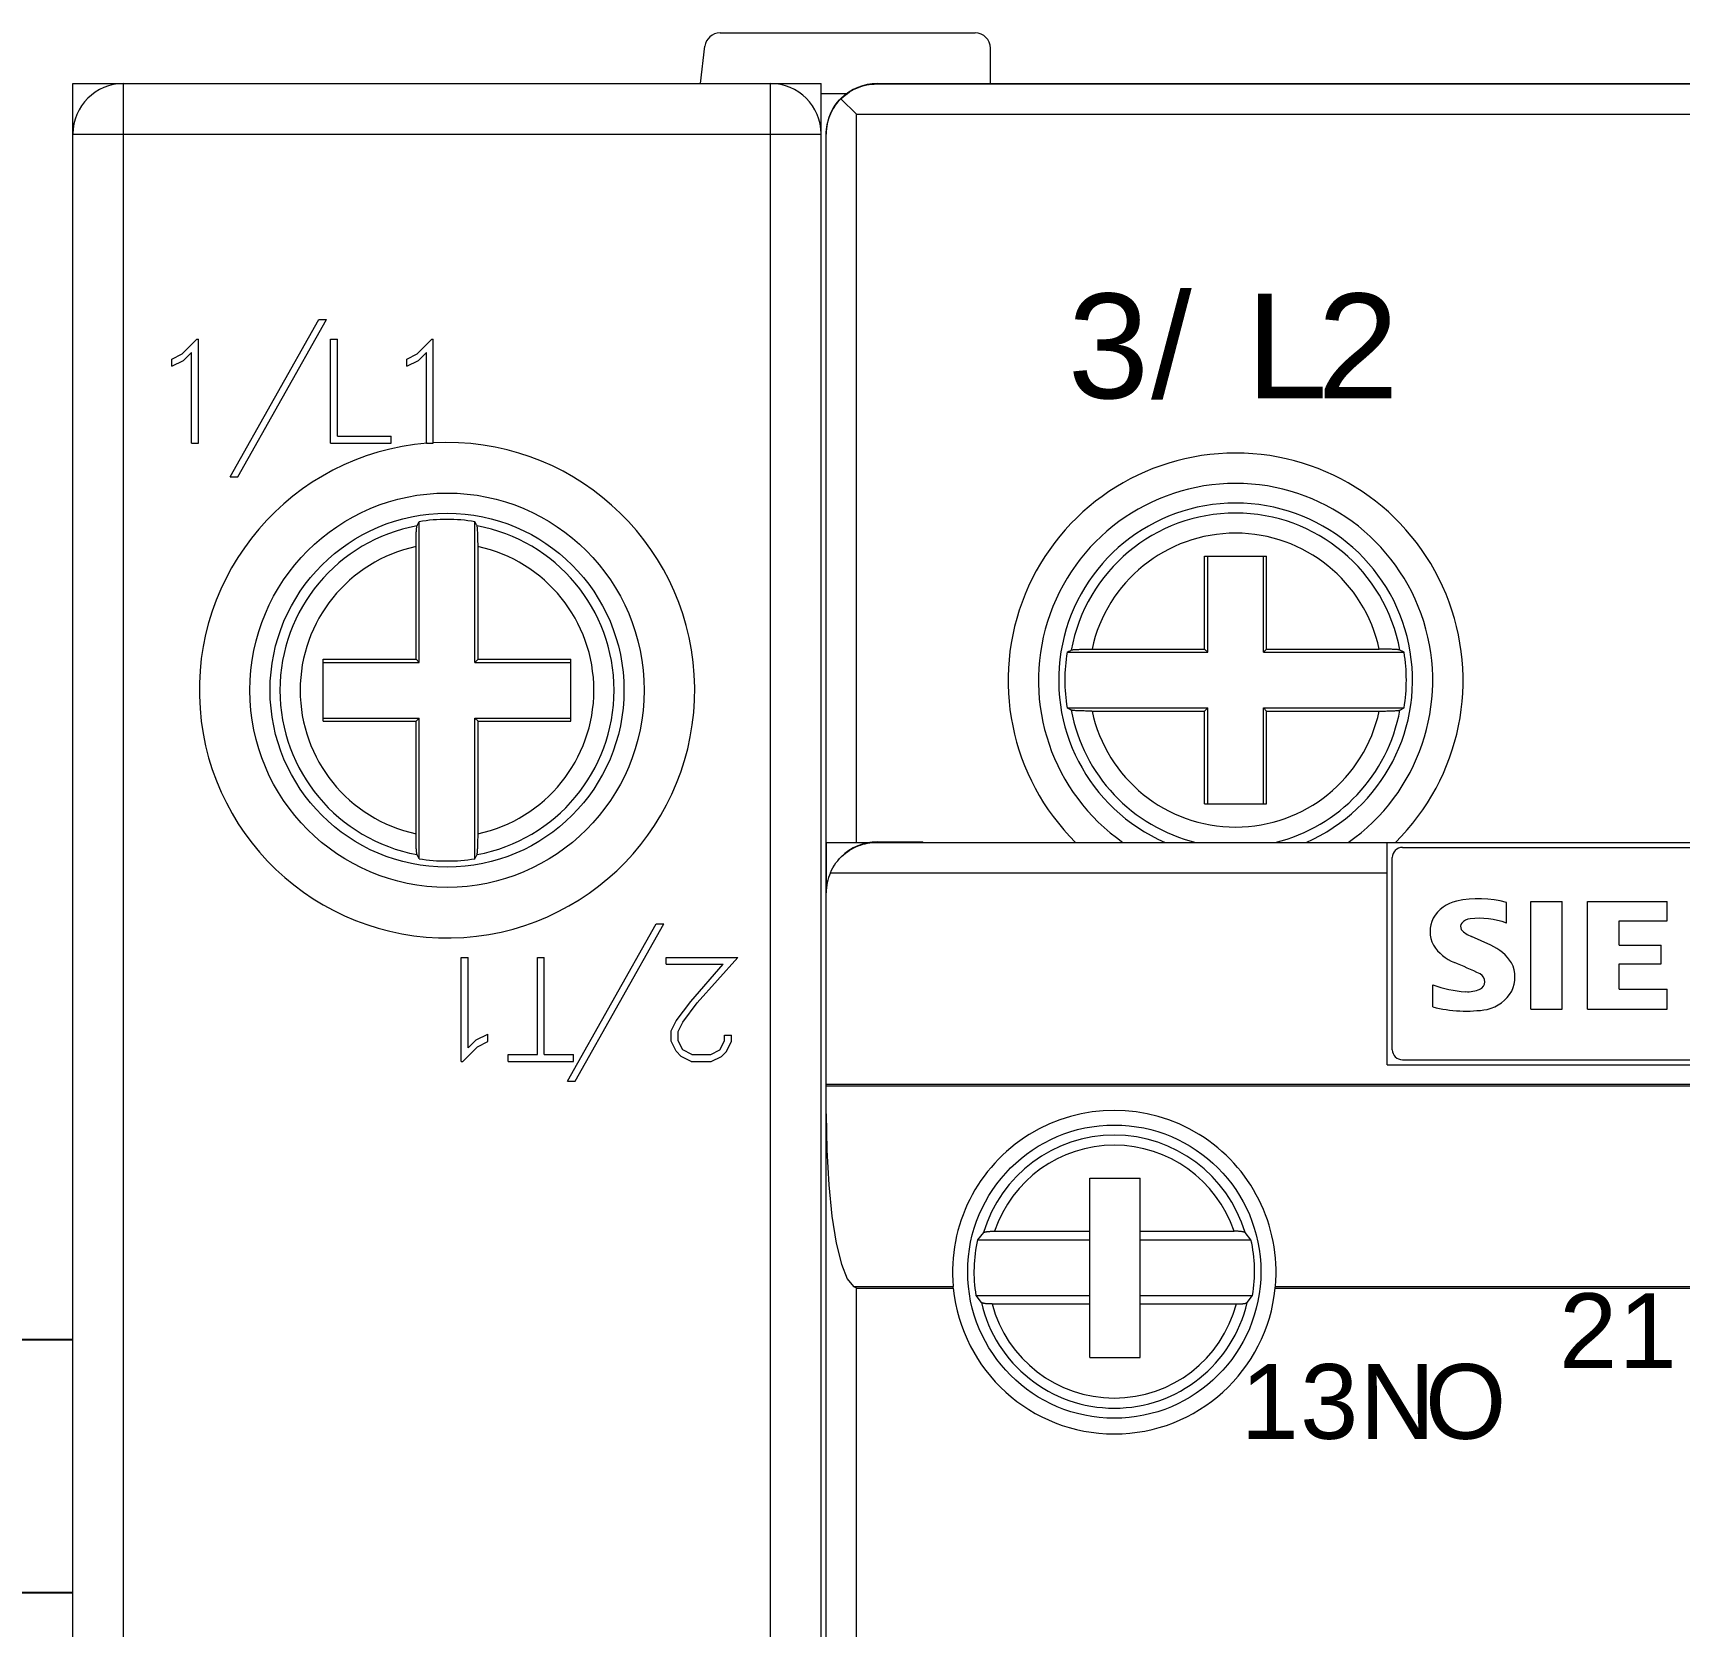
# Model space of a CAD drawing. Header units: millimetres. Extents: x 42356 to 50646, y 31507 to 39566.
# Drawn here: x 47785.48 to 47818.04, y 37829.36 to 37860.87 of the extents above; entities that cross this region are included whole.
import ezdxf

# ---------------------------------------------------------------- set-up
doc = ezdxf.new("R2010")
doc.units = ezdxf.units.MM
doc.set_wipeout_variables(frame=1)
doc.layers.add('000-PI-Oprema', color=30, linetype='Continuous', lineweight=5)
doc.layers.add('004-PI-DIN Šina', color=3, linetype='Continuous')
doc.styles.get("Standard").update_dxf_attribs({"font": 'arial.ttf'})

# ---------------------------------------------------------------- blocks, each defined once
blk = doc.blocks.new('*U322')
at = {"layer": '004-PI-DIN Šina'}
blk.add_lwpolyline([(530, -17.5), (530, 17.5), (0, 17.5), (0, -17.5)], close=True, dxfattribs=at)
blk.add_lwpolyline([(0, 12.5), (530, 12.5)], dxfattribs=at)
blk = doc.blocks.new('3RT2325-1BB40')
at = {"layer": '000-PI-Oprema'}
blk.add_line((48550.292, 38237.153), (48555.341, 38237.153), dxfattribs=at)
for centre, start, end in [((48550.292, 38236.853), 90, 173.2114), ((48555.341, 38236.853), 0.0002, 90.0001)]:
    blk.add_arc(centre, 0.3, start, end, dxfattribs=at)
blk.add_wipeout([(48537.491, 38236.153), (48537.491, 38151.153), (48596.435, 38151.154), (48597.391, 38152.163), (48597.391, 38235.143), (48596.413, 38236.153)]).dxf.layer = '000-PI-Oprema'
for p, q in [((48549.906, 38236.153), (48549.994, 38236.889)), ((48555.641, 38236.153), (48555.641, 38236.853)), ((48537.491, 38236.153), (48538.489, 38236.153)), ((48537.491, 38235.153), (48537.491, 38236.153)), ((48538.491, 38236.153), (48551.291, 38236.153)), ((48538.491, 38151.153), (48538.491, 38236.153)), ((48551.291, 38151.153), (48551.291, 38236.153)), ((48551.293, 38236.153), (48552.291, 38236.153)), ((48552.291, 38235.155), (48552.291, 38236.153)), ((48552.855, 38235.987), (48552.9, 38236.014)), ((48552.9, 38236.014), (48552.947, 38236.039)), ((48552.947, 38236.039), (48552.995, 38236.061)), ((48552.995, 38236.061), (48553.045, 38236.081)), ((48553.045, 38236.081), (48553.094, 38236.098)), ((48553.094, 38236.098), (48553.144, 38236.112)), ((48553.144, 38236.112), (48553.195, 38236.124)), ((48553.195, 38236.124), (48553.245, 38236.132)), ((48553.245, 38236.132), (48553.294, 38236.138)), ((48553.294, 38236.138), (48553.343, 38236.142)), ((48553.343, 38236.142), (48553.391, 38236.143)), ((48553.391, 38236.143), (48596.391, 38236.143)), ((48553.401, 38236.153), (48596.381, 38236.153)), ((48552.291, 38235.953), (48552.801, 38235.953)), ((48552.536, 38235.671), (48552.572, 38235.727)), ((48552.547, 38235.68), (48552.577, 38235.724)), ((48552.572, 38235.727), (48552.612, 38235.78)), ((48552.577, 38235.724), (48552.609, 38235.766)), ((48552.609, 38235.766), (48552.645, 38235.808)), ((48552.612, 38235.78), (48552.655, 38235.83)), ((48552.645, 38235.808), (48552.684, 38235.85)), ((48552.655, 38235.83), (48552.7, 38235.875)), ((48552.684, 38235.85), (48552.726, 38235.89)), ((48552.991, 38235.543), (48552.684, 38235.85)), ((48552.7, 38235.875), (48552.745, 38235.917)), ((48552.726, 38235.89), (48552.768, 38235.925)), ((48552.745, 38235.917), (48552.791, 38235.953)), ((48552.768, 38235.925), (48552.811, 38235.957)), ((48552.811, 38235.957), (48552.855, 38235.987)), ((48552.411, 38235.34), (48552.422, 38235.39)), ((48552.422, 38235.39), (48552.436, 38235.44)), ((48552.436, 38235.44), (48552.453, 38235.49)), ((48552.453, 38235.49), (48552.473, 38235.539)), ((48552.473, 38235.539), (48552.495, 38235.587)), ((48552.475, 38235.553), (48552.503, 38235.612)), ((48552.475, 38235.553), (48552.479, 38235.553)), ((48552.495, 38235.587), (48552.52, 38235.634)), ((48552.503, 38235.612), (48552.536, 38235.671)), ((48552.52, 38235.634), (48552.547, 38235.68)), ((48552.991, 38235.543), (48596.791, 38235.543)), ((48552.991, 38221.143), (48552.991, 38235.543)), ((48537.491, 38235.153), (48552.291, 38235.153)), ((48537.491, 38151.153), (48537.491, 38235.153)), ((48552.291, 38152.153), (48552.291, 38235.153)), ((48552.391, 38235.143), (48552.392, 38235.191)), ((48552.391, 38235.143), (48552.391, 38235.153)), ((48552.391, 38220.143), (48552.391, 38235.143)), ((48552.392, 38235.191), (48552.396, 38235.24)), ((48552.396, 38235.24), (48552.402, 38235.29)), ((48552.402, 38235.29), (48552.411, 38235.34)), ((48540.604, 38228.371), (48542.358, 38231.487)), ((48540.753, 38228.371), (48542.506, 38231.487)), ((48542.358, 38231.487), (48542.506, 38231.487)), ((48539.45, 38230.703), (48539.651, 38230.805)), ((48539.651, 38230.805), (48539.943, 38231.095)), ((48539.678, 38230.671), (48539.834, 38230.829)), ((48539.834, 38229.037), (48539.834, 38230.829)), ((48539.943, 38231.095), (48539.972, 38231.095)), ((48539.972, 38229.037), (48539.972, 38231.095)), ((48542.589, 38231.095), (48542.726, 38231.095)), ((48542.589, 38229.037), (48542.589, 38231.095)), ((48542.726, 38229.175), (48542.726, 38231.095)), ((48544.098, 38230.703), (48544.299, 38230.805)), ((48544.299, 38230.805), (48544.591, 38231.095)), ((48544.326, 38230.671), (48544.482, 38230.829)), ((48544.482, 38229.037), (48544.482, 38230.829)), ((48544.591, 38231.095), (48544.62, 38231.095)), ((48544.62, 38229.037), (48544.62, 38231.095)), ((48539.45, 38230.559), (48539.45, 38230.703)), ((48539.45, 38230.559), (48539.678, 38230.671)), ((48544.098, 38230.559), (48544.098, 38230.703)), ((48544.098, 38230.559), (48544.326, 38230.671)), ((48539.834, 38229.037), (48539.972, 38229.037)), ((48542.589, 38229.037), (48543.784, 38229.037)), ((48542.726, 38229.175), (48543.784, 38229.175)), ((48543.784, 38229.037), (48543.784, 38229.175)), ((48544.482, 38229.037), (48544.62, 38229.037)), ((48540.604, 38228.371), (48540.753, 38228.371)), ((48544.282, 38227.239), (48544.283, 38227.26)), ((48544.282, 38227.217), (48544.282, 38227.239)), ((48544.283, 38227.26), (48544.284, 38227.279)), ((48544.284, 38227.279), (48544.285, 38227.297)), ((48544.285, 38227.297), (48544.286, 38227.314)), ((48544.286, 38227.314), (48544.287, 38227.33)), ((48544.287, 38227.33), (48544.288, 38227.345)), ((48544.288, 38227.345), (48544.29, 38227.358)), ((48544.29, 38227.358), (48544.291, 38227.37)), ((48544.291, 38227.37), (48544.292, 38227.38)), ((48544.292, 38227.38), (48544.293, 38227.388)), ((48544.293, 38227.388), (48544.295, 38227.395)), ((48544.295, 38227.395), (48544.296, 38227.4)), ((48544.296, 38227.4), (48544.297, 38227.404)), ((48544.297, 38227.404), (48544.304, 38227.415)), ((48544.304, 38227.415), (48544.31, 38227.427)), ((48544.31, 38227.427), (48544.316, 38227.439)), ((48544.316, 38227.439), (48544.322, 38227.45)), ((48544.322, 38227.45), (48544.329, 38227.462)), ((48544.329, 38227.462), (48544.335, 38227.474)), ((48544.335, 38227.474), (48544.341, 38227.486)), ((48544.341, 38224.703), (48544.341, 38227.486)), ((48545.447, 38227.474), (48545.441, 38227.486)), ((48545.441, 38224.703), (48545.441, 38227.486)), ((48545.454, 38227.462), (48545.447, 38227.474)), ((48545.46, 38227.45), (48545.454, 38227.462)), ((48545.466, 38227.439), (48545.46, 38227.45)), ((48545.472, 38227.427), (48545.466, 38227.439)), ((48545.479, 38227.415), (48545.472, 38227.427)), ((48545.485, 38227.404), (48545.479, 38227.415)), ((48545.487, 38227.399), (48545.485, 38227.404)), ((48545.488, 38227.392), (48545.487, 38227.399)), ((48545.49, 38227.383), (48545.488, 38227.392)), ((48545.491, 38227.372), (48545.49, 38227.383)), ((48545.493, 38227.358), (48545.491, 38227.372)), ((48545.494, 38227.341), (48545.493, 38227.358)), ((48545.496, 38227.323), (48545.494, 38227.341)), ((48545.497, 38227.302), (48545.496, 38227.323)), ((48545.498, 38227.281), (48545.497, 38227.302)), ((48545.499, 38227.258), (48545.498, 38227.281)), ((48545.5, 38227.232), (48545.499, 38227.258)), ((48545.501, 38227.205), (48545.5, 38227.232)), ((48544.278, 38227.045), (48544.279, 38227.072)), ((48544.278, 38227.019), (48544.278, 38227.045)), ((48544.278, 38226.994), (48544.278, 38227.019)), ((48544.278, 38224.766), (48544.278, 38226.994)), ((48544.279, 38227.123), (48544.28, 38227.147)), ((48544.279, 38227.098), (48544.279, 38227.123)), ((48544.279, 38227.072), (48544.279, 38227.098)), ((48544.28, 38227.17), (48544.281, 38227.194)), ((48544.28, 38227.147), (48544.28, 38227.17)), ((48544.281, 38227.194), (48544.282, 38227.217)), ((48545.502, 38227.176), (48545.501, 38227.205)), ((48545.502, 38227.148), (48545.502, 38227.176)), ((48545.503, 38227.119), (48545.502, 38227.148)), ((48545.503, 38227.088), (48545.503, 38227.119)), ((48545.504, 38227.056), (48545.503, 38227.088)), ((48545.504, 38227.025), (48545.504, 38227.056)), ((48545.504, 38226.994), (48545.504, 38227.025)), ((48545.504, 38224.766), (48545.504, 38226.994)), ((48559.878, 38226.803), (48561.104, 38226.803)), ((48559.878, 38224.966), (48559.878, 38226.803)), ((48559.941, 38224.903), (48559.941, 38226.803)), ((48561.041, 38224.903), (48561.041, 38226.803)), ((48561.104, 38224.966), (48561.104, 38226.803)), ((48557.229, 38224.941), (48557.24, 38224.947)), ((48557.24, 38224.947), (48557.245, 38224.949)), ((48557.245, 38224.949), (48557.252, 38224.95)), ((48557.252, 38224.95), (48557.261, 38224.952)), ((48557.261, 38224.952), (48557.273, 38224.953)), ((48557.273, 38224.953), (48557.286, 38224.955)), ((48557.286, 38224.955), (48557.303, 38224.956)), ((48557.303, 38224.956), (48557.322, 38224.958)), ((48557.322, 38224.958), (48557.342, 38224.959)), ((48557.342, 38224.959), (48557.363, 38224.96)), ((48557.363, 38224.96), (48557.387, 38224.961)), ((48557.387, 38224.961), (48557.412, 38224.962)), ((48557.412, 38224.962), (48557.44, 38224.963)), ((48557.44, 38224.963), (48557.468, 38224.964)), ((48557.468, 38224.964), (48557.496, 38224.964)), ((48557.496, 38224.964), (48557.525, 38224.965)), ((48557.525, 38224.965), (48557.556, 38224.965)), ((48557.556, 38224.965), (48557.588, 38224.966)), ((48557.588, 38224.966), (48557.62, 38224.966)), ((48557.62, 38224.966), (48557.65, 38224.966)), ((48557.65, 38224.966), (48559.878, 38224.966)), ((48559.941, 38224.903), (48559.878, 38224.966)), ((48561.041, 38224.903), (48561.104, 38224.966)), ((48561.104, 38224.966), (48563.332, 38224.966)), ((48563.357, 38224.966), (48563.332, 38224.966)), ((48563.383, 38224.966), (48563.357, 38224.966)), ((48563.41, 38224.966), (48563.383, 38224.966)), ((48563.436, 38224.965), (48563.41, 38224.966)), ((48563.461, 38224.965), (48563.436, 38224.965)), ((48563.485, 38224.964), (48563.461, 38224.965)), ((48563.508, 38224.964), (48563.485, 38224.964)), ((48563.532, 38224.963), (48563.508, 38224.964)), ((48563.555, 38224.963), (48563.532, 38224.963)), ((48563.577, 38224.962), (48563.555, 38224.963)), ((48563.598, 38224.961), (48563.577, 38224.962)), ((48563.617, 38224.96), (48563.598, 38224.961)), ((48563.635, 38224.959), (48563.617, 38224.96)), ((48563.652, 38224.958), (48563.635, 38224.959)), ((48563.668, 38224.957), (48563.652, 38224.958)), ((48563.683, 38224.956), (48563.668, 38224.957)), ((48563.696, 38224.955), (48563.683, 38224.956)), ((48563.708, 38224.953), (48563.696, 38224.955)), ((48563.718, 38224.952), (48563.708, 38224.953)), ((48563.726, 38224.951), (48563.718, 38224.952)), ((48563.733, 38224.95), (48563.726, 38224.951)), ((48563.738, 38224.948), (48563.733, 38224.95)), ((48563.742, 38224.947), (48563.738, 38224.948)), ((48563.753, 38224.941), (48563.742, 38224.947)), ((48542.441, 38224.766), (48544.278, 38224.766)), ((48542.441, 38223.54), (48542.441, 38224.766)), ((48542.441, 38224.703), (48544.341, 38224.703)), ((48544.341, 38224.703), (48544.278, 38224.766)), ((48545.441, 38224.703), (48545.504, 38224.766)), ((48545.441, 38224.703), (48547.341, 38224.703)), ((48545.504, 38224.766), (48547.341, 38224.766)), ((48547.341, 38223.54), (48547.341, 38224.766)), ((48557.159, 38224.903), (48557.17, 38224.909)), ((48557.159, 38224.903), (48559.941, 38224.903)), ((48557.17, 38224.909), (48557.182, 38224.916)), ((48557.182, 38224.916), (48557.194, 38224.922)), ((48557.194, 38224.922), (48557.206, 38224.928)), ((48557.206, 38224.928), (48557.217, 38224.934)), ((48557.217, 38224.934), (48557.229, 38224.941)), ((48561.041, 38224.903), (48563.824, 38224.903)), ((48563.765, 38224.934), (48563.753, 38224.941)), ((48563.777, 38224.928), (48563.765, 38224.934)), ((48563.788, 38224.922), (48563.777, 38224.928)), ((48563.8, 38224.916), (48563.788, 38224.922)), ((48563.812, 38224.909), (48563.8, 38224.916)), ((48563.824, 38224.903), (48563.812, 38224.909)), ((48557.17, 38223.797), (48557.159, 38223.803)), ((48557.159, 38223.803), (48559.941, 38223.803)), ((48557.182, 38223.791), (48557.17, 38223.797)), ((48557.194, 38223.784), (48557.182, 38223.791)), ((48557.206, 38223.778), (48557.194, 38223.784)), ((48557.217, 38223.772), (48557.206, 38223.778)), ((48557.229, 38223.766), (48557.217, 38223.772)), ((48557.24, 38223.759), (48557.229, 38223.766)), ((48557.244, 38223.758), (48557.24, 38223.759)), ((48557.249, 38223.757), (48557.244, 38223.758)), ((48557.256, 38223.755), (48557.249, 38223.757)), ((48557.265, 38223.754), (48557.256, 38223.755)), ((48557.274, 38223.753), (48557.265, 38223.754)), ((48557.286, 38223.752), (48557.274, 38223.753)), ((48557.299, 38223.75), (48557.286, 38223.752)), ((48557.314, 38223.749), (48557.299, 38223.75)), ((48557.33, 38223.748), (48557.314, 38223.749)), ((48557.348, 38223.747), (48557.33, 38223.748)), ((48557.365, 38223.746), (48557.348, 38223.747)), ((48557.384, 38223.745), (48557.365, 38223.746)), ((48557.405, 38223.744), (48557.384, 38223.745)), ((48557.428, 38223.744), (48557.405, 38223.744)), ((48557.451, 38223.743), (48557.428, 38223.744)), ((48557.474, 38223.742), (48557.451, 38223.743)), ((48557.497, 38223.742), (48557.474, 38223.742)), ((48557.521, 38223.741), (48557.497, 38223.742)), ((48557.546, 38223.741), (48557.521, 38223.741)), ((48557.573, 38223.741), (48557.546, 38223.741)), ((48557.599, 38223.74), (48557.573, 38223.741)), ((48557.625, 38223.74), (48557.599, 38223.74)), ((48557.65, 38223.74), (48557.625, 38223.74)), ((48557.65, 38223.74), (48559.878, 38223.74)), ((48559.878, 38223.74), (48559.941, 38223.803)), ((48559.878, 38221.903), (48559.878, 38223.74)), ((48559.941, 38221.903), (48559.941, 38223.803)), ((48561.104, 38223.74), (48561.041, 38223.803)), ((48561.041, 38223.803), (48563.824, 38223.803)), ((48561.041, 38221.903), (48561.041, 38223.803)), ((48561.104, 38223.74), (48563.332, 38223.74)), ((48561.104, 38221.903), (48561.104, 38223.74)), ((48563.332, 38223.74), (48563.362, 38223.74)), ((48563.362, 38223.74), (48563.394, 38223.74)), ((48563.394, 38223.74), (48563.426, 38223.741)), ((48563.426, 38223.741), (48563.457, 38223.741)), ((48563.457, 38223.741), (48563.486, 38223.742)), ((48563.486, 38223.742), (48563.514, 38223.742)), ((48563.514, 38223.742), (48563.543, 38223.743)), ((48563.543, 38223.743), (48563.57, 38223.744)), ((48563.57, 38223.744), (48563.596, 38223.745)), ((48563.596, 38223.745), (48563.619, 38223.746)), ((48563.619, 38223.746), (48563.64, 38223.747)), ((48563.64, 38223.747), (48563.661, 38223.749)), ((48563.661, 38223.749), (48563.679, 38223.75)), ((48563.679, 38223.75), (48563.696, 38223.752)), ((48563.696, 38223.752), (48563.709, 38223.753)), ((48563.709, 38223.753), (48563.721, 38223.754)), ((48563.721, 38223.754), (48563.73, 38223.756)), ((48563.73, 38223.756), (48563.737, 38223.758)), ((48563.737, 38223.758), (48563.742, 38223.759)), ((48563.742, 38223.759), (48563.753, 38223.766)), ((48563.753, 38223.766), (48563.765, 38223.772)), ((48563.765, 38223.772), (48563.777, 38223.778)), ((48563.777, 38223.778), (48563.788, 38223.784)), ((48563.788, 38223.784), (48563.8, 38223.791)), ((48563.8, 38223.791), (48563.812, 38223.797)), ((48563.812, 38223.797), (48563.824, 38223.803)), ((48542.441, 38223.603), (48544.341, 38223.603)), ((48542.441, 38223.54), (48544.278, 38223.54)), ((48544.278, 38223.54), (48544.341, 38223.603)), ((48544.278, 38221.313), (48544.278, 38223.54)), ((48544.341, 38220.821), (48544.341, 38223.603)), ((48545.504, 38223.54), (48545.441, 38223.603)), ((48545.441, 38223.603), (48547.341, 38223.603)), ((48545.441, 38220.821), (48545.441, 38223.603)), ((48545.504, 38223.54), (48547.341, 38223.54)), ((48545.504, 38221.313), (48545.504, 38223.54)), ((48559.878, 38221.903), (48561.104, 38221.903)), ((48544.278, 38221.282), (48544.278, 38221.313)), ((48544.278, 38221.25), (48544.278, 38221.282)), ((48544.279, 38221.218), (48544.278, 38221.25)), ((48544.279, 38221.187), (48544.279, 38221.218)), ((48544.28, 38221.158), (48544.279, 38221.187)), ((48544.28, 38221.13), (48544.28, 38221.158)), ((48544.281, 38221.102), (48544.28, 38221.13)), ((48544.282, 38221.074), (48544.281, 38221.102)), ((48544.283, 38221.049), (48544.282, 38221.074)), ((48544.284, 38221.025), (48544.283, 38221.049)), ((48545.498, 38221.027), (48545.499, 38221.046)), ((48545.499, 38221.046), (48545.5, 38221.067)), ((48545.5, 38221.067), (48545.501, 38221.09)), ((48545.501, 38221.113), (48545.502, 38221.136)), ((48545.501, 38221.09), (48545.501, 38221.113)), ((48545.502, 38221.159), (48545.503, 38221.183)), ((48545.502, 38221.136), (48545.502, 38221.159)), ((48545.503, 38221.208), (48545.504, 38221.235)), ((48545.503, 38221.183), (48545.503, 38221.208)), ((48545.504, 38221.287), (48545.504, 38221.313)), ((48545.504, 38221.261), (48545.504, 38221.287)), ((48545.504, 38221.235), (48545.504, 38221.261)), ((48552.391, 38221.143), (48552.991, 38221.143)), ((48552.401, 38220.284), (48552.401, 38221.143)), ((48552.894, 38221.011), (48552.937, 38221.034)), ((48552.937, 38221.034), (48552.981, 38221.055)), ((48552.981, 38221.055), (48553.026, 38221.074)), ((48552.991, 38221.143), (48553.26, 38221.143)), ((48553.026, 38221.074), (48553.071, 38221.091)), ((48553.071, 38221.091), (48553.117, 38221.105)), ((48553.117, 38221.105), (48553.164, 38221.117)), ((48553.164, 38221.117), (48553.21, 38221.127)), ((48553.21, 38221.127), (48553.256, 38221.134)), ((48553.256, 38221.134), (48553.302, 38221.139)), ((48553.302, 38221.139), (48553.347, 38221.142)), ((48553.347, 38221.142), (48553.391, 38221.143)), ((48553.391, 38221.143), (48580.191, 38221.143)), ((48553.401, 38221.153), (48554.301, 38221.153)), ((48554.301, 38221.143), (48554.301, 38221.153)), ((48563.491, 38216.743), (48563.491, 38221.143)), ((48563.791, 38221.043), (48578.991, 38221.043)), ((48544.285, 38221.004), (48544.284, 38221.025)), ((48544.287, 38220.984), (48544.285, 38221.004)), ((48544.288, 38220.965), (48544.287, 38220.984)), ((48544.289, 38220.948), (48544.288, 38220.965)), ((48544.291, 38220.935), (48544.289, 38220.948)), ((48544.292, 38220.923), (48544.291, 38220.935)), ((48544.294, 38220.914), (48544.292, 38220.923)), ((48544.296, 38220.907), (48544.294, 38220.914)), ((48544.297, 38220.902), (48544.296, 38220.907)), ((48544.304, 38220.891), (48544.297, 38220.902)), ((48544.31, 38220.879), (48544.304, 38220.891)), ((48544.316, 38220.868), (48544.31, 38220.879)), ((48544.322, 38220.856), (48544.316, 38220.868)), ((48544.329, 38220.844), (48544.322, 38220.856)), ((48544.335, 38220.832), (48544.329, 38220.844)), ((48544.341, 38220.821), (48544.335, 38220.832)), ((48545.441, 38220.821), (48545.447, 38220.832)), ((48545.447, 38220.832), (48545.454, 38220.844)), ((48545.454, 38220.844), (48545.46, 38220.856)), ((48545.46, 38220.856), (48545.466, 38220.868)), ((48545.466, 38220.868), (48545.472, 38220.879)), ((48545.472, 38220.879), (48545.479, 38220.891)), ((48545.479, 38220.891), (48545.485, 38220.902)), ((48545.485, 38220.902), (48545.486, 38220.906)), ((48545.486, 38220.906), (48545.488, 38220.911)), ((48545.488, 38220.911), (48545.489, 38220.918)), ((48545.489, 38220.918), (48545.49, 38220.927)), ((48545.49, 38220.927), (48545.491, 38220.936)), ((48545.491, 38220.936), (48545.493, 38220.948)), ((48545.493, 38220.948), (48545.494, 38220.961)), ((48545.494, 38220.961), (48545.495, 38220.976)), ((48545.495, 38220.976), (48545.496, 38220.992)), ((48545.496, 38220.992), (48545.497, 38221.01)), ((48545.497, 38221.01), (48545.498, 38221.027)), ((48552.554, 38220.69), (48552.586, 38220.737)), ((48552.586, 38220.737), (48552.621, 38220.781)), ((48552.621, 38220.781), (48552.657, 38220.822)), ((48552.657, 38220.822), (48552.695, 38220.861)), ((48552.695, 38220.861), (48552.734, 38220.897)), ((48552.734, 38220.897), (48552.773, 38220.929)), ((48552.773, 38220.929), (48552.813, 38220.959)), ((48552.813, 38220.959), (48552.853, 38220.986)), ((48552.853, 38220.986), (48552.894, 38221.011)), ((48563.591, 38217.043), (48563.591, 38220.843)), ((48552.475, 38220.543), (48552.498, 38220.593)), ((48552.475, 38220.543), (48563.491, 38220.543)), ((48552.498, 38220.593), (48552.525, 38220.642)), ((48552.525, 38220.642), (48552.554, 38220.69)), ((48552.391, 38216.359), (48552.391, 38220.143)), ((48565.849, 38219.548), (48565.849, 38219.957)), ((48566.331, 38219.973), (48566.953, 38219.973)), ((48566.331, 38217.843), (48566.331, 38219.973)), ((48566.953, 38217.843), (48566.953, 38219.973)), ((48567.455, 38219.973), (48569.029, 38219.973)), ((48567.455, 38217.843), (48567.455, 38219.973)), ((48569.029, 38219.592), (48569.029, 38219.973)), ((48547.277, 38216.419), (48549.029, 38219.535)), ((48547.424, 38216.419), (48549.178, 38219.535)), ((48549.029, 38219.535), (48549.178, 38219.535)), ((48568.077, 38219.592), (48569.029, 38219.592)), ((48568.077, 38219.107), (48568.077, 38219.592)), ((48565.539, 38219.107), (48565.157, 38219.28)), ((48568.077, 38219.107), (48568.909, 38219.107)), ((48568.909, 38218.743), (48568.909, 38219.107)), ((48545.174, 38218.869), (48545.311, 38218.869)), ((48545.174, 38216.811), (48545.174, 38218.869)), ((48545.311, 38217.077), (48545.311, 38218.869)), ((48546.679, 38218.869), (48546.816, 38218.869)), ((48546.679, 38216.948), (48546.679, 38218.869)), ((48546.816, 38216.948), (48546.816, 38218.869)), ((48549.228, 38218.869), (48550.643, 38218.869)), ((48549.228, 38218.732), (48549.228, 38218.869)), ((48549.842, 38217.969), (48550.643, 38218.869)), ((48549.228, 38218.732), (48550.352, 38218.732)), ((48549.713, 38217.999), (48550.352, 38218.732)), ((48568.077, 38218.743), (48568.909, 38218.743)), ((48568.077, 38218.241), (48568.077, 38218.743)), ((48564.391, 38217.889), (48564.391, 38218.328)), ((48568.077, 38218.241), (48569.029, 38218.241)), ((48569.029, 38217.843), (48569.029, 38218.241)), ((48549.423, 38217.612), (48549.713, 38217.999)), ((48549.557, 38217.589), (48549.842, 38217.969)), ((48566.331, 38217.843), (48566.953, 38217.843)), ((48567.455, 38217.843), (48569.029, 38217.843)), ((48549.323, 38217.415), (48549.423, 38217.612)), ((48549.464, 38217.401), (48549.557, 38217.589)), ((48545.311, 38217.077), (48545.468, 38217.235)), ((48545.468, 38217.235), (48545.696, 38217.347)), ((48545.495, 38217.101), (48545.696, 38217.203)), ((48545.696, 38217.203), (48545.696, 38217.347)), ((48549.323, 38217.212), (48549.323, 38217.415)), ((48549.423, 38217.011), (48549.323, 38217.212)), ((48549.464, 38217.22), (48549.464, 38217.401)), ((48549.554, 38217.039), (48549.464, 38217.22)), ((48550.29, 38217.039), (48550.381, 38217.22)), ((48550.381, 38217.333), (48550.52, 38217.333)), ((48550.381, 38217.22), (48550.381, 38217.333)), ((48550.422, 38217.008), (48550.52, 38217.209)), ((48550.52, 38217.209), (48550.52, 38217.333)), ((48545.174, 38216.811), (48545.203, 38216.811)), ((48545.203, 38216.811), (48545.495, 38217.101)), ((48546.102, 38216.948), (48546.679, 38216.948)), ((48546.102, 38216.811), (48546.102, 38216.948)), ((48546.102, 38216.811), (48547.392, 38216.811)), ((48546.816, 38216.948), (48547.392, 38216.948)), ((48547.392, 38216.811), (48547.392, 38216.948)), ((48549.524, 38216.91), (48549.423, 38217.011)), ((48549.724, 38216.811), (48549.524, 38216.91)), ((48549.736, 38216.948), (48549.554, 38217.039)), ((48549.724, 38216.811), (48550.119, 38216.811)), ((48549.736, 38216.948), (48550.109, 38216.948)), ((48550.109, 38216.948), (48550.29, 38217.039)), ((48550.119, 38216.811), (48550.32, 38216.909)), ((48550.32, 38216.909), (48550.422, 38217.008)), ((48563.791, 38216.843), (48578.991, 38216.843)), ((48563.491, 38216.743), (48579.291, 38216.743)), ((48547.277, 38216.419), (48547.424, 38216.419)), ((48552.391, 38216.359), (48580.391, 38216.359)), ((48552.391, 38216.325), (48552.391, 38216.359)), ((48552.391, 38216.325), (48580.391, 38216.325)), ((48552.391, 38215.771), (48552.391, 38216.325)), ((48552.391, 38171.515), (48552.391, 38215.771)), ((48557.606, 38214.503), (48558.606, 38214.503)), ((48557.606, 38210.953), (48557.606, 38214.503)), ((48558.606, 38210.953), (48558.606, 38214.503)), ((48555.504, 38213.424), (48555.388, 38213.283)), ((48555.388, 38213.283), (48557.606, 38213.283)), ((48555.504, 38213.424), (48555.507, 38213.427)), ((48555.507, 38213.427), (48555.511, 38213.429)), ((48555.511, 38213.429), (48555.516, 38213.432)), ((48555.516, 38213.432), (48555.522, 38213.434)), ((48555.522, 38213.434), (48555.53, 38213.436)), ((48555.53, 38213.436), (48555.539, 38213.438)), ((48555.539, 38213.438), (48555.549, 38213.441)), ((48555.549, 38213.441), (48555.56, 38213.442)), ((48555.56, 38213.442), (48555.571, 38213.444)), ((48555.571, 38213.444), (48555.584, 38213.446)), ((48555.584, 38213.446), (48555.598, 38213.447)), ((48555.598, 38213.447), (48555.612, 38213.449)), ((48555.612, 38213.449), (48555.627, 38213.45)), ((48555.627, 38213.45), (48555.642, 38213.451)), ((48555.642, 38213.451), (48555.657, 38213.452)), ((48555.657, 38213.452), (48555.673, 38213.452)), ((48555.673, 38213.452), (48555.69, 38213.453)), ((48555.69, 38213.453), (48555.706, 38213.453)), ((48555.706, 38213.453), (48555.723, 38213.453)), ((48555.723, 38213.453), (48557.606, 38213.453)), ((48558.606, 38213.453), (48560.46, 38213.453)), ((48558.606, 38213.283), (48560.794, 38213.283)), ((48560.473, 38213.453), (48560.46, 38213.453)), ((48560.487, 38213.453), (48560.473, 38213.453)), ((48560.5, 38213.453), (48560.487, 38213.453)), ((48560.514, 38213.452), (48560.5, 38213.453)), ((48560.527, 38213.451), (48560.514, 38213.452)), ((48560.54, 38213.451), (48560.527, 38213.451)), ((48560.552, 38213.45), (48560.54, 38213.451)), ((48560.564, 38213.449), (48560.552, 38213.45)), ((48560.576, 38213.448), (48560.564, 38213.449)), ((48560.588, 38213.447), (48560.576, 38213.448)), ((48560.599, 38213.446), (48560.588, 38213.447)), ((48560.61, 38213.444), (48560.599, 38213.446)), ((48560.619, 38213.443), (48560.61, 38213.444)), ((48560.628, 38213.441), (48560.619, 38213.443)), ((48560.637, 38213.44), (48560.628, 38213.441)), ((48560.645, 38213.438), (48560.637, 38213.44)), ((48560.653, 38213.436), (48560.645, 38213.438)), ((48560.659, 38213.434), (48560.653, 38213.436)), ((48560.664, 38213.433), (48560.659, 38213.434)), ((48560.669, 38213.431), (48560.664, 38213.433)), ((48560.673, 38213.429), (48560.669, 38213.431)), ((48560.676, 38213.426), (48560.673, 38213.429)), ((48560.679, 38213.424), (48560.676, 38213.426)), ((48560.794, 38213.283), (48560.679, 38213.424)), ((48552.94, 38212.357), (48552.931, 38212.362)), ((48552.931, 38212.362), (48554.904, 38212.362)), ((48552.949, 38212.352), (48552.94, 38212.357)), ((48552.957, 38212.347), (48552.949, 38212.352)), ((48552.966, 38212.342), (48552.957, 38212.347)), ((48552.974, 38212.337), (48552.966, 38212.342)), ((48552.983, 38212.332), (48552.974, 38212.337)), ((48552.991, 38212.327), (48552.983, 38212.332)), ((48552.991, 38212.327), (48554.907, 38212.327)), ((48552.991, 38174.959), (48552.991, 38212.327)), ((48554.904, 38212.357), (48554.904, 38212.362)), ((48554.904, 38212.352), (48554.904, 38212.357)), ((48554.905, 38212.347), (48554.904, 38212.352)), ((48554.905, 38212.342), (48554.905, 38212.347)), ((48554.906, 38212.337), (48554.905, 38212.342)), ((48554.906, 38212.332), (48554.906, 38212.337)), ((48554.907, 38212.327), (48554.906, 38212.332)), ((48561.275, 38212.327), (48561.276, 38212.332)), ((48561.275, 38212.327), (48571.757, 38212.327)), ((48561.276, 38212.337), (48561.277, 38212.342)), ((48561.276, 38212.332), (48561.276, 38212.337)), ((48561.277, 38212.347), (48561.278, 38212.352)), ((48561.277, 38212.342), (48561.277, 38212.347)), ((48561.278, 38212.357), (48561.279, 38212.362)), ((48561.278, 38212.352), (48561.278, 38212.357)), ((48561.279, 38212.362), (48571.754, 38212.362)), ((48555.355, 38212.183), (48557.606, 38212.183)), ((48555.355, 38212.183), (48555.461, 38212.042)), ((48555.463, 38212.04), (48555.461, 38212.042)), ((48555.466, 38212.038), (48555.463, 38212.04)), ((48555.47, 38212.036), (48555.466, 38212.038)), ((48555.475, 38212.034), (48555.47, 38212.036)), ((48555.48, 38212.032), (48555.475, 38212.034)), ((48555.486, 38212.03), (48555.48, 38212.032)), ((48555.493, 38212.028), (48555.486, 38212.03)), ((48555.501, 38212.027), (48555.493, 38212.028)), ((48555.509, 38212.025), (48555.501, 38212.027)), ((48555.518, 38212.023), (48555.509, 38212.025)), ((48555.527, 38212.022), (48555.518, 38212.023)), ((48555.537, 38212.021), (48555.527, 38212.022)), ((48555.548, 38212.019), (48555.537, 38212.021)), ((48555.559, 38212.018), (48555.548, 38212.019)), ((48555.571, 38212.017), (48555.559, 38212.018)), ((48555.583, 38212.016), (48555.571, 38212.017)), ((48555.595, 38212.015), (48555.583, 38212.016)), ((48555.608, 38212.015), (48555.595, 38212.015)), ((48555.621, 38212.014), (48555.608, 38212.015)), ((48555.634, 38212.014), (48555.621, 38212.014)), ((48555.648, 38212.013), (48555.634, 38212.014)), ((48555.661, 38212.013), (48555.648, 38212.013)), ((48555.674, 38212.013), (48555.661, 38212.013)), ((48555.674, 38212.013), (48557.606, 38212.013)), ((48558.606, 38212.183), (48560.827, 38212.183)), ((48558.606, 38212.013), (48560.508, 38212.013)), ((48560.508, 38212.013), (48560.524, 38212.013)), ((48560.524, 38212.013), (48560.54, 38212.014)), ((48560.54, 38212.014), (48560.557, 38212.014)), ((48560.557, 38212.014), (48560.573, 38212.015)), ((48560.573, 38212.015), (48560.588, 38212.016)), ((48560.588, 38212.016), (48560.602, 38212.016)), ((48560.602, 38212.016), (48560.617, 38212.018)), ((48560.617, 38212.018), (48560.631, 38212.019)), ((48560.631, 38212.019), (48560.644, 38212.021)), ((48560.644, 38212.021), (48560.656, 38212.022)), ((48560.656, 38212.022), (48560.667, 38212.024)), ((48560.667, 38212.024), (48560.678, 38212.026)), ((48560.678, 38212.026), (48560.687, 38212.028)), ((48560.687, 38212.028), (48560.696, 38212.03)), ((48560.696, 38212.03), (48560.703, 38212.032)), ((48560.703, 38212.032), (48560.709, 38212.034)), ((48560.709, 38212.034), (48560.714, 38212.037)), ((48560.714, 38212.037), (48560.718, 38212.039)), ((48560.718, 38212.039), (48560.721, 38212.042)), ((48560.721, 38212.042), (48560.827, 38212.183)), ((48557.606, 38210.953), (48558.606, 38210.953))]:
    blk.add_line(p, q, dxfattribs=at)
blk.add_lwpolyline([(48552.391, 38215.771), (48552.404, 38215.056), (48552.443, 38214.373), (48552.506, 38213.751), (48552.591, 38213.219), (48552.693, 38212.798), (48552.808, 38212.508), (48552.931, 38212.362)], dxfattribs=at)
for centre, radius in [((48544.891, 38224.153), 3.9), ((48544.891, 38224.153), 3.5), ((48558.091, 38212.653), 2.9)]:
    blk.add_circle(centre, radius, dxfattribs=at)
for centre, radius, start, end in [((48538.491, 38235.153), 1, 90.0001, 180), ((48551.291, 38235.153), 1, 0, 90), ((48553.401, 38235.153), 1, 90, 135.4052), ((48553.391, 38235.153), 1, 156.4217, 180), ((48544.891, 38224.153), 4.9, 94.6024, 93.1769), ((48560.491, 38224.343), 4.5, 314.6749, 225.3251), ((48560.491, 38224.343), 3.9, 304.8642, 235.1358), ((48560.491, 38224.353), 3.5, 293.489, 246.511), ((48560.491, 38224.353), 3.304, 10.3512, 169.6488), ((48544.891, 38224.153), 3.304, 100.3512, 259.6488), ((48544.891, 38224.153), 3.378, 80.6281, 99.3719), ((48544.891, 38224.153), 3.304, 0, 79.6488), ((48560.491, 38224.353), 2.906, 12.1754, 167.8246), ((48544.891, 38224.153), 2.906, 102.1754, 257.8246), ((48544.891, 38224.153), 2.906, 282.1754, 77.8246), ((48560.491, 38224.353), 3.378, 170.6281, 189.3718), ((48560.491, 38224.353), 3.378, 350.6282, 9.3719), ((48544.891, 38224.153), 3.304, 280.3512, 0), ((48560.491, 38224.353), 3.304, 190.3512, 256.2648), ((48560.491, 38224.353), 2.906, 192.1754, 347.8246), ((48560.491, 38224.353), 3.304, 283.7352, 349.6488), ((48553.401, 38220.153), 1, 90, 135.4051), ((48563.791, 38220.843), 0.2, 90.0001, 179.9998), ((48544.891, 38224.153), 3.378, 260.6281, 279.3719), ((48553.391, 38220.143), 1, 156.4219, 180), ((48565.009, 38219.29), 0.706, 101.937, 149.891), ((48565.309, 38217.957), 2.072, 74.8869, 102.4236), ((48564.92, 38219.383), 0.583, 153.4065, 207.9182), ((48565.067, 38219.476), 0.126, 144.8612, 206.9671), ((48565.369, 38219.806), 0.567, 223.0236, 247.9965), ((48565.153, 38219.383), 0.251, 95.0873, 138.8884), ((48565.3, 38217.979), 1.663, 70.6948, 95.8427), ((48565.135, 38219.573), 0.864, 212.4234, 248.5567), ((48565.19, 38218.28), 0.898, 32.199, 67.0969), ((48561.037, 38209.683), 9.841, 64.1587, 67.4003), ((48565.397, 38218.476), 0.621, 333.8974, 27.0575), ((48565.241, 38218.381), 0.181, 0.7318, 61.8542), ((48565.168, 38220.394), 2.208, 249.4056, 266.6659), ((48565.082, 38218.817), 0.628, 266.0665, 292.8581), ((48565.264, 38218.383), 0.157, 293.1045, 0.0796), ((48565.292, 38218.581), 0.763, 283.3853, 330.2963), ((48565.055, 38220.524), 2.717, 255.8458, 278.7406), ((48563.791, 38217.043), 0.2, 180.0002, 269.9999), ((48558.091, 38212.643), 3.2, 354.9559, 185.0441), ((48558.091, 38212.653), 2.7, 90, 163.4023), ((48558.091, 38212.653), 2.7, 16.5977, 90), ((48558.091, 38212.653), 2.5, 18.6629, 161.3371), ((48558.091, 38212.653), 2.776, 166.8814, 189.7486), ((48558.091, 38212.653), 2.776, 350.2514, 13.1186), ((48558.091, 38212.643), 3.2, 185.6645, 354.3355), ((48558.091, 38212.653), 2.7, 193.0846, 346.9154), ((48558.091, 38212.653), 2.5, 194.8328, 345.1672)]:
    blk.add_arc(centre, radius, start, end, dxfattribs=at)
for s, height, p in [('/', 2.07, (48558.819, 38229.927)), ('3', 2.07, (48557.171, 38229.927)), ('L', 2.07, (48560.699, 38229.927)), ('2', 2.07, (48562.11, 38229.927)), ('2', 1.479, (48566.891, 38210.746)), ('1', 1.479, (48568.068, 38210.746)), ('1', 1.479, (48560.591, 38209.346)), ('3', 1.479, (48561.768, 38209.346)), ('N', 1.479, (48562.946, 38209.346)), ('O', 1.479, (48564.238, 38209.346))]:
    blk.add_text(s, height=height, dxfattribs=at).set_placement(p)

msp = doc.modelspace()

# ---------------------------------------------------------------- block references
msp.add_blockref('*U322', (47537.526, 37817.519))

# ---------------------------------------------------------------- next in the draw order: block references
at = {"layer": '000-PI-Oprema'}
msp.add_blockref('3RT2325-1BB40', (-751.221, -376.286), dxfattribs=at)

doc.saveas('drawing.dxf')
